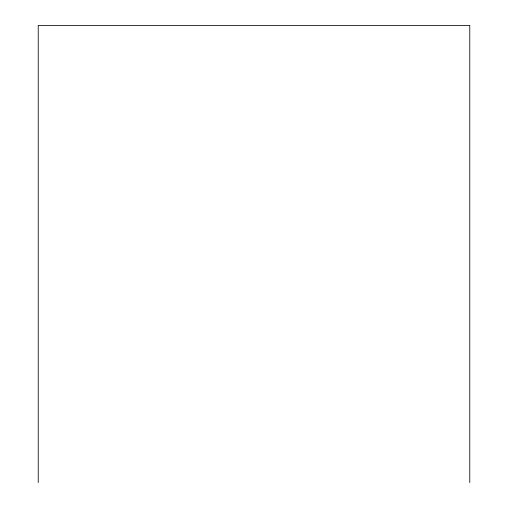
<?xml version="1.0" encoding="UTF-8"?>
<svg xmlns="http://www.w3.org/2000/svg" width="508" height="508" viewBox="0 0 508 508"><rect width="100%" height="100%" fill="white"/><g stroke="black" fill="none" stroke-linecap="round" stroke-linejoin="round"><path stroke-width="0.76" d="M469.773 482.6L469.773 25.4L38.227 25.4L38.227 482.6"/></g></svg>
